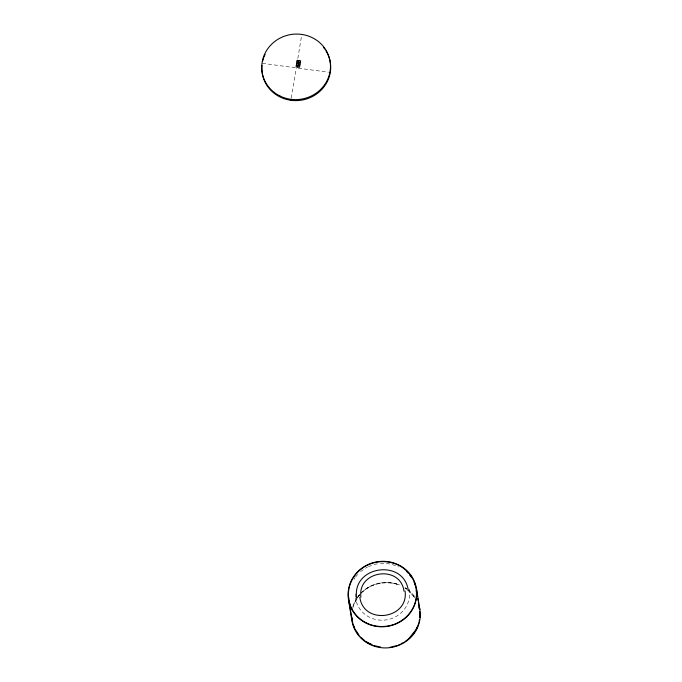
<?xml version="1.0" encoding="UTF-8"?>
<svg xmlns="http://www.w3.org/2000/svg" width="682" height="682" viewBox="0 0 682 682"><rect width="100%" height="100%" fill="white"/><g stroke="black" fill="none" stroke-linecap="round" stroke-linejoin="round"><path stroke-width="0.51" stroke-dasharray="3.41 2.56" d="M291.308 98.038L296.278 67.893M297.829 58.447L301.58 35.728M352.637 608.625L353.788 604.491L357.658 597.185M357.155 598.284L353.788 604.491M354.026 579.325L355.083 577.594M355.723 576.802L357.641 574.423M358.314 596.375L359.627 594.747M357.692 597.398L359.661 594.96M361.068 593.408C370.565 583.05 386.958 580.416 399.362 584.994C387.478 580.271 372.636 582.564 363.336 591.217M360.582 571.567L367.462 567.006M368.425 566.597L375.296 564.202L379.414 563.511M380.462 563.468C386.651 562.965 392.994 564.176 398.527 567.015M262.348 63.315L295.255 67.748M298.315 68.166L328.323 72.207M404.946 587.901L406.711 589.018M404.98 588.114L406.745 589.222M407.555 589.887L414.605 597.372M415.168 597.995L409.959 591.865M409.149 589.052A27.186 25.839 -9.3 0 1 386.754 619.819A27.186 25.839 -9.3 0 1 355.552 598.012M355.458 597.21A27.186 25.839 -9.3 0 1 355.45 592.334M352.867 606.571A34.424 32.727 -9.3 0 1 356.839 598.097M357.428 597.227A34.424 32.727 -9.3 0 1 360.062 593.937M360.787 593.169A34.424 32.727 -9.3 0 1 399.541 584.883M405.219 587.765A34.424 32.727 -9.3 0 1 406.975 588.95M407.81 589.58A34.424 32.727 -9.3 0 1 414.929 597.168"/><path stroke-width="1.02" d="M419.95 613.604L419.822 617.67L419.745 611.583M261.99 65.353A34.432 32.727 -9.3 0 0 290.933 100.288L290.975 100.049M297.804 67.066L298.869 60.579M419.456 619.478L419.123 621.498M405.048 641.455C411.417 637.755 416.932 630.321 418.859 622.683M416.242 629.179L417.512 626.357M409.174 638.173L415.696 630.066M404.162 642.197L401.366 643.586M398.262 645.138L400.615 644.132M397.478 645.47L393.335 646.459M389.985 647.235L392.525 646.817M296.909 61.968L300.302 62.429M296.636 63.596L300.029 64.048M296.372 65.216L299.765 65.668M373.404 645.453L380.573 647.048M369.508 643.569L371.409 644.464M365.927 641.66L372.363 644.908M365.893 641.447L368.587 643.339M406.608 571.414L408.032 572.914M360.411 636.962L365.006 640.892M410.044 575.25L411.255 576.912M410.078 575.463L411.851 577.748M356.558 631.916L358.996 635.453L354.606 628.327M414.162 582.292L415.253 585.147M354.239 627.372L353.157 624.516L354.282 627.585M419.038 607.372L419.541 609.563L418.39 602.53M349.133 601.302L349.84 604.269M352.449 621.549L352.952 623.74M408.313 590.629C404.102 558.413 352.151 565.617 356.601 597.696M404 591.217C400.496 564.372 357.197 570.374 360.914 597.108M359.832 597.253C363.523 625.445 408.978 619.145 405.082 591.072M416.429 588.413L419.882 609.503M416.421 590.476L416.745 592.488A34.424 32.727 -9.3 0 1 366.208 623.212A34.424 32.727 -9.3 0 1 364.307 566.52A34.424 32.727 -9.3 0 1 416.813 592.505M417.077 594.499L417.401 596.503M417.734 598.515L418.066 600.518M416.6 593.144L416.327 590.322M348.962 600.689L349.457 603.698M349.781 605.71L352.253 620.773L351.946 617.739M348.459 599.734L351.912 620.825M348.493 596.273L348.834 599.512M419.2 606.503A34.424 32.727 -9.3 0 1 389.678 647.67A34.424 32.727 -9.3 0 1 351.528 614.687M327.846 54.381A34.432 32.727 -9.3 0 1 330.565 70.425L329.875 74.491A34.432 32.727 -9.3 0 1 290.933 100.288M323.447 47.39A34.432 32.727 -9.3 0 1 324.717 49.036M325.885 50.758A34.432 32.727 -9.3 0 1 327.403 53.452M262.681 61.167A34.432 32.727 -9.3 0 1 263.533 58.175M263.883 57.203A34.432 32.727 -9.3 0 1 265.127 54.33M297.173 60.348L296.107 66.836L299.5 67.288L300.566 60.809L297.173 60.348M366.37 622.922A34.083 32.395 -9.3 0 0 416.463 592.513A34.083 32.395 -9.3 0 0 364.495 566.793A34.083 32.395 -9.3 0 0 366.37 622.922M279.867 95.966A34.424 32.727 -9.3 0 0 330.472 65.259A34.424 32.727 -9.3 0 0 277.975 39.275A34.424 32.727 -9.3 0 0 279.867 95.966"/></g></svg>
